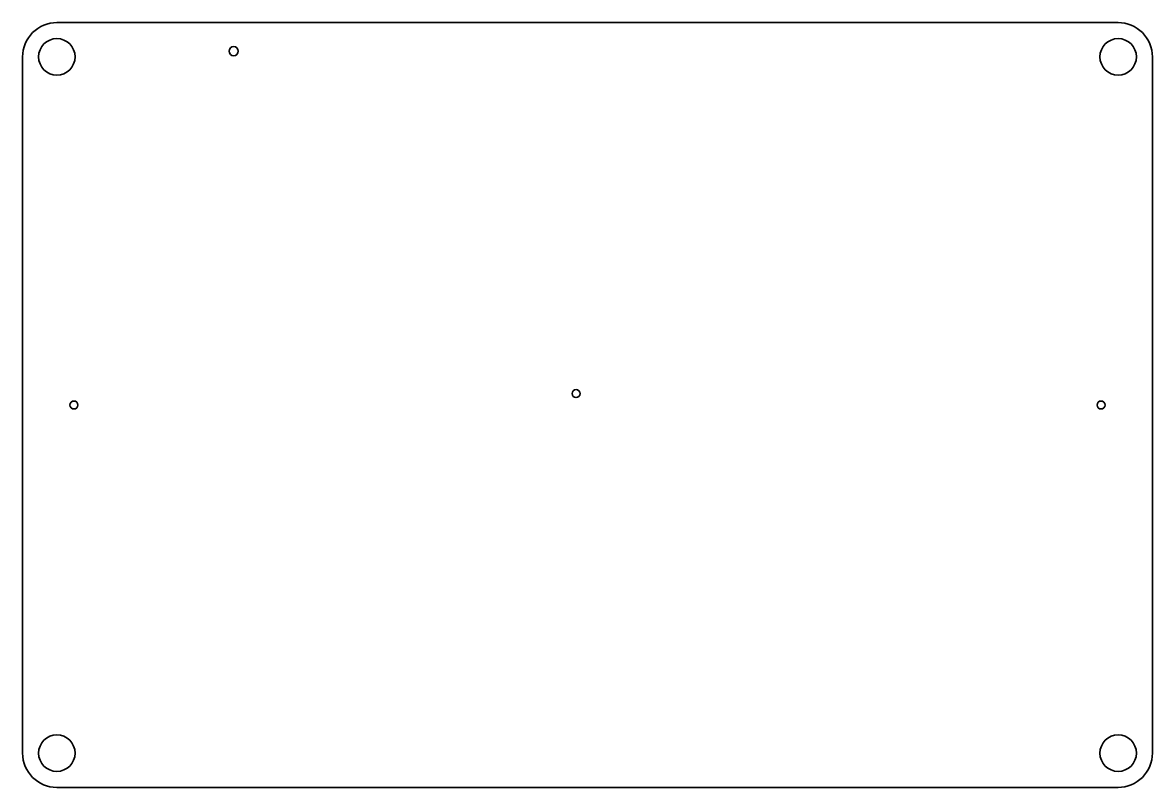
# Model space of a CAD drawing. Extents: x 458.5 to 557.5, y 322.1 to 389.1.
import ezdxf

# ---------------------------------------------------------------- set-up
doc = ezdxf.new("R2010")
doc.units = 0

msp = doc.modelspace()

# ---------------------------------------------------------------- linework, layer by layer
at = {"color": 7, "lineweight": 35}
for p, q in [((461.5, 389.100006), (554.5, 389.100006)), ((458.5, 325.100006), (458.5, 386.100006)), ((557.5, 386.100006), (557.5, 325.100006)), ((554.5, 322.100006), (461.5, 322.100006))]:
    msp.add_line(p, q, dxfattribs=at)
for centre, radius in [((461.5, 386.100006), 1.6), ((554.5, 386.100006), 1.6), ((477, 386.600006), 0.4), ((507, 356.600006), 0.35), ((463, 355.600006), 0.35), ((553, 355.600006), 0.35), ((461.5, 325.100006), 1.6), ((554.5, 325.100006), 1.6)]:
    msp.add_circle(centre, radius, dxfattribs=at)
for centre, start, end in [((461.5, 386.100006), 90.000003, 180.000005), ((554.5, 386.100006), 0, 90.000003), ((461.5, 325.100006), 180.000005, 269.999997), ((554.5, 325.100006), 269.999997, 0)]:
    msp.add_arc(centre, 3, start, end, dxfattribs=at)

doc.saveas('drawing.dxf')
